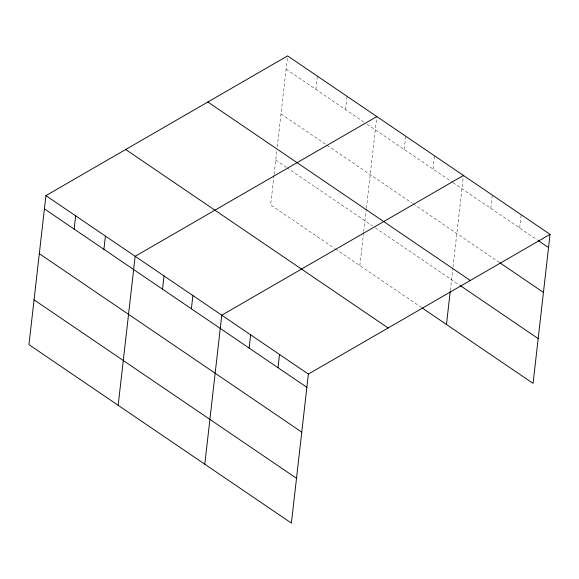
<?xml version="1.0" encoding="UTF-8"?>
<svg xmlns="http://www.w3.org/2000/svg" width="579" height="579" viewBox="0 0 579 579"><rect width="100%" height="100%" fill="white"/><g stroke="black" fill="none" stroke-linecap="round" stroke-linejoin="round"><path stroke-width="0.43" stroke-dasharray="2.9 2.17" d="M273.99 175.35L270.625 204.915L334.575 248.405M274.099 174.453L276.842 150.345M277.247 146.798L287.604 55.895M315.837 89.369L317.35 76.124M345.583 109.597L347.089 96.346M359.856 265.595L363.634 232.44M363.735 231.542L366.275 209.251M366.377 208.36L376.835 116.574M404.193 149.447L405.705 136.203M433.063 169.082L434.576 155.838M450.346 290.434L452.887 268.142M452.988 267.252L463.446 175.466M490.804 208.346L492.309 195.094M519.674 227.974L521.18 214.729M286.091 69.14L364.169 122.234M367.144 124.261L452.308 182.168M453.053 182.674L537.435 240.053M280.989 113.947L326.346 144.793M327.092 145.3L412.414 203.316M413.153 203.822L499.018 262.207M275.727 160.115L286.142 167.193M286.88 167.7L372.362 225.824M375.322 227.837L459.712 285.223M335.321 248.912L421.295 307.377"/><path stroke-width="0.87" d="M45.929 195.622L28.95 344.643L291.396 523.105L308.375 374.085L550.05 234.357L287.604 55.895L45.929 195.622L308.375 374.085M74.163 229.089L75.675 215.844M103.909 249.317L105.414 236.073M118.181 405.314L135.16 256.294L376.835 116.574M162.518 289.174L164.031 275.93M191.388 308.802L192.901 295.558M204.792 464.213L221.771 315.186L463.446 175.466M249.129 348.066L250.635 334.821M278 367.694L279.505 354.449M446.467 324.486L450.245 291.331M550.05 234.357L533.071 383.378L422.033 307.876M538.181 240.56L548.537 247.602M499.764 262.714L543.435 292.409M207.854 102.005L470.3 280.468M460.45 285.722L538.173 338.577M125.679 149.512L388.125 327.975M44.417 208.867L306.87 387.329M39.314 253.667L301.76 432.129M34.052 299.835L296.499 478.297"/></g></svg>
